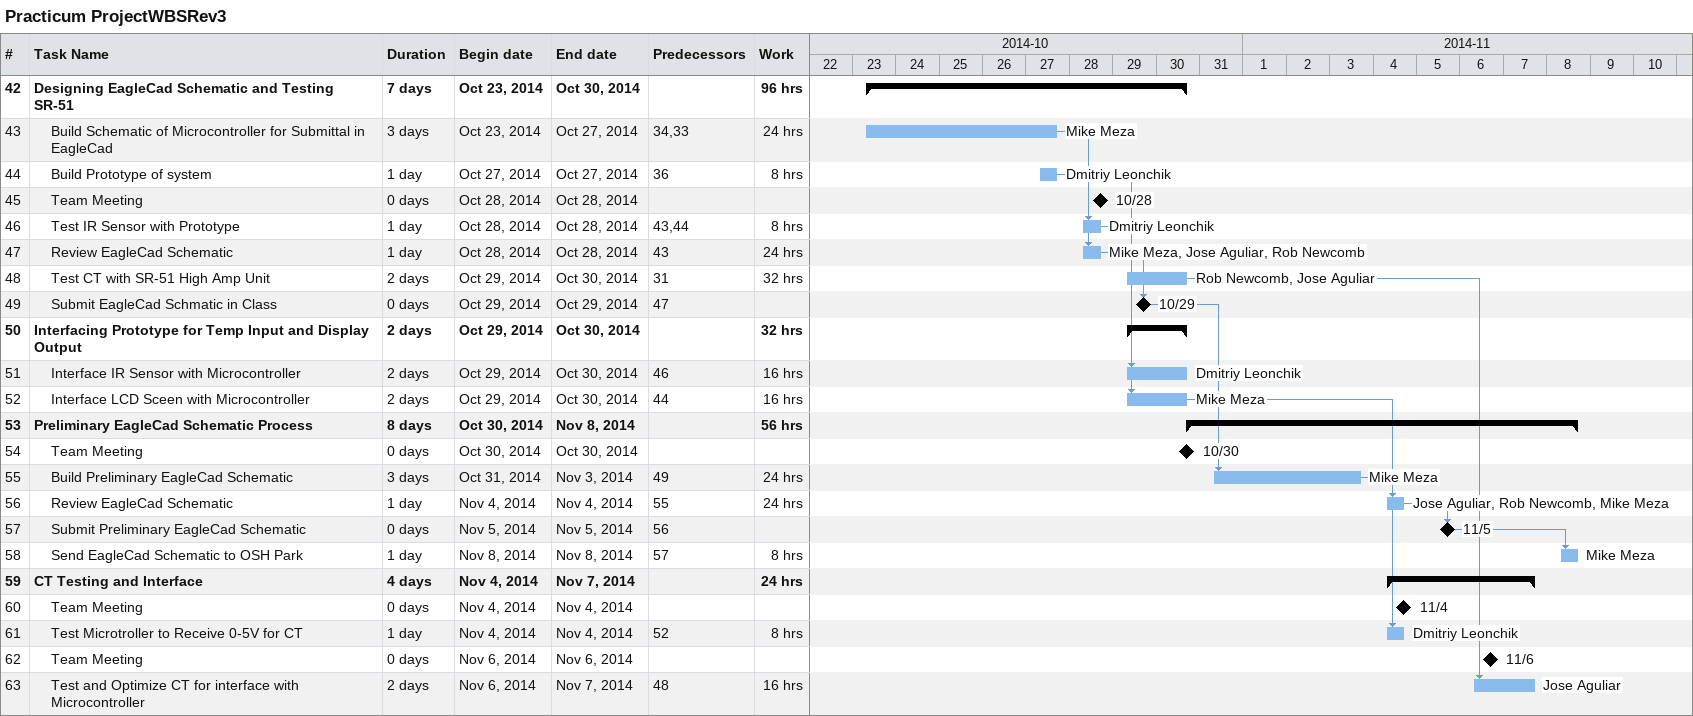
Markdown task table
Practicum ProjectWBSRev3

| ID | Level | Task | Duration | Start | Finish | Predecessors | Resources | Work (h) |
|---|---|---|---|---|---|---|---|---|
| 42 | 1 | **Designing EagleCad Schematic and Testing SR-51** | 7d | 2014-10-23 | 2014-10-30 |  |  | 96 |
| 43 | 2 | Build Schematic of Microcontroller for Submittal in EagleCad | 3d | 2014-10-23 | 2014-10-27 | 34, 33 | Mike Meza | 24 |
| 44 | 2 | Build Prototype of system | 1d | 2014-10-27 | 2014-10-27 | 36 | Dmitriy Leonchik | 8 |
| 45 | 2 | Team Meeting | 0d | 2014-10-28 | 2014-10-28 |  |  |  |
| 46 | 2 | Test IR Sensor with Prototype | 1d | 2014-10-28 | 2014-10-28 | 43, 44 | Dmitriy Leonchik | 8 |
| 47 | 2 | Review EagleCad Schematic | 1d | 2014-10-28 | 2014-10-28 | 43 | Mike Meza, Jose Aguliar, Rob Newcomb | 24 |
| 48 | 2 | Test CT with SR-51 High Amp Unit | 2d | 2014-10-29 | 2014-10-30 | 31 | Rob Newcomb, Jose Aguliar | 32 |
| 49 | 2 | Submit EagleCad Schmatic in Class | 0d | 2014-10-29 | 2014-10-29 | 47 |  |  |
| 50 | 1 | **Interfacing Prototype for Temp Input and Display Output** | 2d | 2014-10-29 | 2014-10-30 |  |  | 32 |
| 51 | 2 | Interface IR Sensor with Microcontroller | 2d | 2014-10-29 | 2014-10-30 | 46 | Dmitriy Leonchik | 16 |
| 52 | 2 | Interface LCD Sceen with Microcontroller | 2d | 2014-10-29 | 2014-10-30 | 44 | Mike Meza | 16 |
| 53 | 1 | **Preliminary EagleCad Schematic Process** | 8d | 2014-10-30 | 2014-11-08 |  |  | 56 |
| 54 | 2 | Team Meeting | 0d | 2014-10-30 | 2014-10-30 |  |  |  |
| 55 | 2 | Build Preliminary EagleCad Schematic | 3d | 2014-10-31 | 2014-11-03 | 49 | Mike Meza | 24 |
| 56 | 2 | Review EagleCad Schematic | 1d | 2014-11-04 | 2014-11-04 | 55 | Jose Aguliar, Rob Newcomb, Mike Meza | 24 |
| 57 | 2 | Submit Preliminary EagleCad Schematic | 0d | 2014-11-05 | 2014-11-05 | 56 |  |  |
| 58 | 2 | Send EagleCad Schematic to OSH Park | 1d | 2014-11-08 | 2014-11-08 | 57 | Mike Meza | 8 |
| 59 | 1 | **CT Testing and Interface** | 4d | 2014-11-04 | 2014-11-07 |  |  | 24 |
| 60 | 2 | Team Meeting | 0d | 2014-11-04 | 2014-11-04 |  |  |  |
| 61 | 2 | Test Microtroller to Receive 0-5V for CT | 1d | 2014-11-04 | 2014-11-04 | 52 | Dmitriy Leonchik | 8 |
| 62 | 2 | Team Meeting | 0d | 2014-11-06 | 2014-11-06 |  |  |  |
| 63 | 2 | Test and Optimize CT for interface with Microcontroller | 2d | 2014-11-06 | 2014-11-07 | 48 | Jose Aguliar | 16 |
